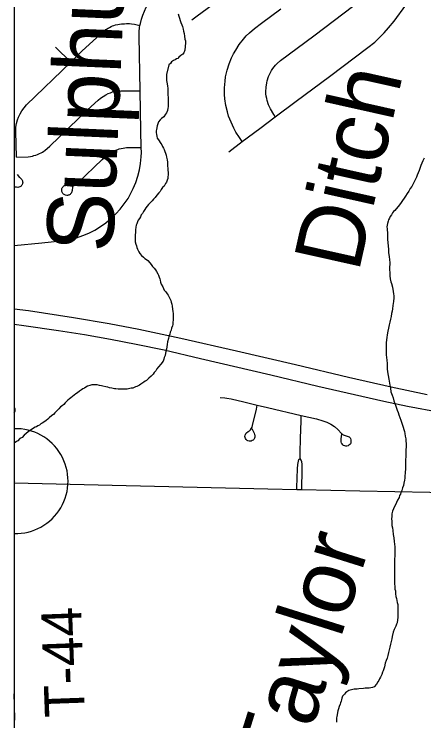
# Model space of a CAD drawing. Extents: x -16.6 to 83, y -37.7 to 22.
# Drawn here: x -8.605 to -8.024, y 15.112 to 16.114 of the extents above; entities that cross this region are included whole.
import ezdxf

# ---------------------------------------------------------------- set-up
doc = ezdxf.new("R2010")
doc.units = 0
for name, color, linetype in [('GM_X_Corporation', 7, 'Continuous'), ('GM_X_County_Road', 7, 'Continuous'), ('GM_X_Minor_River', 7, 'Continuous'), ('GM_X_Minor_River_Text', 7, 'Continuous'), ('GM_X_State_Route', 7, 'Continuous'), ('GM_X_Township_Road', 7, 'Continuous'), ('GM_X_Township_Road_Text', 7, 'Continuous'), ('GM_X_Unincorporated', 7, 'Continuous'), ('GM_X_Unincorporated_Location', 7, 'Continuous')]:
    doc.layers.add(name, color=color, linetype=linetype)

msp = doc.modelspace()

# ---------------------------------------------------------------- linework, layer by layer
at = {"layer": 'GM_X_Corporation'}
for points in [[(-8.6053, 19.6456), (-8.6053, 14.2529), (-1.8053, 14.2529)], [(-8.6053, 17.9641), (-8.6053, 14.2529), (-5.9797, 14.2529)]]:
    msp.add_lwpolyline(points, dxfattribs=at)
at = {"layer": 'GM_X_County_Road'}
for points in [[(-8.6053, 15.4499), (-8.4663, 15.4462), (-8.2456, 15.4412), (-8.2041, 15.4404)], [(-8.2041, 15.4404), (-8.1971, 15.4402), (-8.1151, 15.4385), (-8.0156, 15.4363), (-7.6675, 15.4289), (-7.6054, 15.4275), (-7.6015, 15.4274)]]:
    msp.add_lwpolyline(points, dxfattribs=at)
at = {"layer": 'GM_X_Minor_River'}
for points in [[(-8.3728, 16.1148), (-8.3717, 16.1114), (-8.3706, 16.1084), (-8.3695, 16.1053), (-8.3687, 16.1023), (-8.3672, 16.0992), (-8.3665, 16.0965), (-8.3653, 16.0931), (-8.365, 16.09), (-8.3642, 16.0866), (-8.3635, 16.0828), (-8.3631, 16.079), (-8.3624, 16.0763), (-8.3624, 16.0737), (-8.3632, 16.063), (-8.3644, 16.0596), (-8.3659, 16.0577), (-8.3686, 16.0554), (-8.3716, 16.0532), (-8.3732, 16.0513), (-8.3751, 16.0509), (-8.377, 16.0494), (-8.3793, 16.0483), (-8.3819, 16.0464), (-8.3835, 16.0445), (-8.3858, 16.0426), (-8.3889, 16.0289), (-8.3893, 16.0255), (-8.3889, 16.0201), (-8.3882, 16.0156), (-8.3878, 16.0121), (-8.3874, 16.0095), (-8.3871, 16.0053), (-8.3871, 16.0003), (-8.3867, 15.9958), (-8.3868, 15.9927), (-8.3868, 15.9904)], [(-8.3868, 15.9904), (-8.3868, 15.9874), (-8.3868, 15.9847), (-8.3868, 15.9828), (-8.3872, 15.9809), (-8.3876, 15.9775), (-8.3891, 15.9741), (-8.3903, 15.9722), (-8.393, 15.9688), (-8.396, 15.9665), (-8.3983, 15.9642), (-8.4006, 15.9616), (-8.4022, 15.9559), (-8.4033, 15.9505), (-8.4037, 15.9486), (-8.4037, 15.9464), (-8.4034, 15.9437), (-8.403, 15.941), (-8.4023, 15.9384), (-8.4004, 15.9361), (-8.397, 15.9307), (-8.3958, 15.9288), (-8.3947, 15.9265), (-8.3932, 15.9242), (-8.3924, 15.9223), (-8.3913, 15.9197), (-8.3905, 15.917), (-8.3898, 15.9143), (-8.3891, 15.9113), (-8.3883, 15.9078), (-8.3879, 15.9044), (-8.3876, 15.8991), (-8.3872, 15.8956), (-8.3872, 15.893), (-8.3869, 15.8899), (-8.3869, 15.8865), (-8.3873, 15.8838), (-8.3873, 15.8812), (-8.3881, 15.8789), (-8.3892, 15.8762), (-8.3904, 15.874), (-8.3923, 15.8705), (-8.3946, 15.8683), (-8.3965, 15.8656), (-8.398, 15.863), (-8.4, 15.8607), (-8.4026, 15.8577), (-8.4053, 15.8543), (-8.4076, 15.852), (-8.4095, 15.8497), (-8.4118, 15.8474), (-8.4145, 15.8444), (-8.4164, 15.8421), (-8.4183, 15.8395), (-8.4199, 15.8372), (-8.4218, 15.8342), (-8.4233, 15.8315), (-8.4249, 15.8296), (-8.426, 15.827), (-8.4275, 15.8243), (-8.4291, 15.822), (-8.4302, 15.8197), (-8.431, 15.8171), (-8.4322, 15.8148), (-8.4326, 15.8121), (-8.433, 15.8083), (-8.4333, 15.8057), (-8.4338, 15.8003), (-8.4338, 15.7981), (-8.4338, 15.7958), (-8.4338, 15.7935), (-8.4334, 15.7912), (-8.4327, 15.7882), (-8.4319, 15.7859), (-8.4312, 15.7832), (-8.4304, 15.7809), (-8.4293, 15.779), (-8.4285, 15.7771), (-8.427, 15.7748), (-8.4247, 15.7721), (-8.4217, 15.7695), (-8.4198, 15.7679), (-8.4175, 15.7664), (-8.4156, 15.7649), (-8.4126, 15.7614), (-8.4107, 15.7591), (-8.4088, 15.7564), (-8.4066, 15.7541), (-8.4047, 15.7518), (-8.4031, 15.7492), (-8.4013, 15.7461), (-8.4005, 15.7442), (-8.3994, 15.7412), (-8.3986, 15.7389), (-8.3983, 15.737), (-8.3975, 15.7343), (-8.3968, 15.7313), (-8.3945, 15.7274), (-8.3922, 15.7229), (-8.39, 15.7206), (-8.3881, 15.7179)], [(-8.0238, 15.9101), (-8.0254, 15.9063), (-8.0269, 15.9029), (-8.0281, 15.8994), (-8.0296, 15.8956), (-8.0308, 15.8926), (-8.0323, 15.8892), (-8.0335, 15.8858), (-8.0346, 15.8831), (-8.0358, 15.8804), (-8.0369, 15.8782), (-8.0381, 15.8755), (-8.0396, 15.8728), (-8.0412, 15.8698), (-8.0435, 15.8668), (-8.0454, 15.8634), (-8.0477, 15.8599), (-8.05, 15.8562), (-8.0519, 15.8531), (-8.0542, 15.8501), (-8.0561, 15.8471), (-8.0584, 15.844), (-8.0603, 15.8417), (-8.0634, 15.838), (-8.0653, 15.8357), (-8.0672, 15.8342), (-8.0684, 15.8323), (-8.0699, 15.8296), (-8.0718, 15.8273), (-8.073, 15.8251), (-8.0741, 15.8228), (-8.0749, 15.8205), (-8.0757, 15.8175), (-8.0761, 15.8152)], [(-8.0761, 15.8152), (-8.0765, 15.8125), (-8.0761, 15.8099), (-8.0761, 15.8076), (-8.0758, 15.8049), (-8.0754, 15.795), (-8.0751, 15.7901), (-8.0747, 15.7859), (-8.0743, 15.7805), (-8.074, 15.7756), (-8.0733, 15.7706), (-8.0729, 15.7661), (-8.0725, 15.7623), (-8.0725, 15.7592), (-8.0726, 15.7558), (-8.0726, 15.7516), (-8.0722, 15.7478), (-8.0722, 15.7432), (-8.0719, 15.739), (-8.0708, 15.7345), (-8.07, 15.7322), (-8.0685, 15.7272), (-8.0678, 15.7211), (-8.067, 15.7177), (-8.0667, 15.715), (-8.0667, 15.712), (-8.0671, 15.7066), (-8.0679, 15.7013), (-8.0683, 15.6964), (-8.0691, 15.693), (-8.0698, 15.6899), (-8.0702, 15.6857), (-8.0714, 15.6819), (-8.0722, 15.6777), (-8.0733, 15.6736), (-8.0741, 15.669), (-8.0753, 15.6648), (-8.0761, 15.6595), (-8.0768, 15.6557), (-8.0772, 15.6523), (-8.0776, 15.6481), (-8.0777, 15.6439), (-8.0777, 15.6412), (-8.0777, 15.6378), (-8.0777, 15.6348), (-8.0773, 15.631), (-8.077, 15.6275), (-8.0766, 15.6237), (-8.0763, 15.6191), (-8.0763, 15.6142), (-8.0759, 15.6111), (-8.0756, 15.607), (-8.0737, 15.5967), (-8.0733, 15.5936), (-8.0726, 15.591), (-8.0722, 15.5883), (-8.0718, 15.5864), (-8.0715, 15.5837), (-8.0707, 15.5788), (-8.0692, 15.5742), (-8.0677, 15.57), (-8.0666, 15.5658), (-8.0651, 15.562), (-8.064, 15.5586), (-8.0628, 15.5555), (-8.0617, 15.5528), (-8.0606, 15.5494), (-8.0595, 15.546), (-8.058, 15.5422), (-8.0565, 15.5383), (-8.0546, 15.533), (-8.0535, 15.5288), (-8.0523, 15.5254), (-8.0516, 15.5223), (-8.0508, 15.5197), (-8.0505, 15.5158), (-8.0497, 15.512), (-8.0494, 15.509), (-8.049, 15.5052), (-8.049, 15.5006), (-8.0494, 15.4964), (-8.0494, 15.4903), (-8.0495, 15.4865), (-8.0499, 15.4827), (-8.0499, 15.4789), (-8.0499, 15.4744), (-8.0503, 15.469), (-8.0507, 15.4648), (-8.0507, 15.4629), (-8.0511, 15.4599), (-8.0511, 15.4561), (-8.0515, 15.4534), (-8.0523, 15.4492), (-8.0531, 15.4458), (-8.0542, 15.4424), (-8.0554, 15.439), (-8.0566, 15.4359), (-8.0573, 15.4337), (-8.0585, 15.4318), (-8.0593, 15.4287), (-8.0612, 15.4253)], [(-8.3881, 15.7179), (-8.3869, 15.7156), (-8.3832, 15.708), (-8.3824, 15.706), (-8.3817, 15.703), (-8.3813, 15.7), (-8.3806, 15.6958), (-8.3802, 15.6927), (-8.3798, 15.69), (-8.3798, 15.6878), (-8.3795, 15.6855), (-8.3795, 15.6828), (-8.3795, 15.6801), (-8.3799, 15.6775), (-8.3803, 15.6744), (-8.3807, 15.6722), (-8.3818, 15.6691), (-8.3826, 15.6661), (-8.3838, 15.6634), (-8.3845, 15.6604), (-8.3857, 15.657), (-8.3865, 15.6543), (-8.3876, 15.6494), (-8.3884, 15.6459), (-8.3888, 15.6425), (-8.3892, 15.6391), (-8.39, 15.636), (-8.3904, 15.6334), (-8.3911, 15.63), (-8.3923, 15.6273), (-8.3931, 15.625), (-8.3938, 15.6224), (-8.3973, 15.6178), (-8.4007, 15.614), (-8.4027, 15.6114), (-8.4042, 15.6083), (-8.4065, 15.6061), (-8.408, 15.6038), (-8.4111, 15.6008), (-8.4141, 15.5981), (-8.4176, 15.5947), (-8.4195, 15.5936), (-8.4214, 15.5924), (-8.4256, 15.5894), (-8.4275, 15.5883), (-8.4294, 15.5872), (-8.4313, 15.5864), (-8.4332, 15.5857), (-8.4352, 15.5849), (-8.4371, 15.5841), (-8.4394, 15.5838), (-8.4413, 15.5834), (-8.4432, 15.583), (-8.4451, 15.5827), (-8.4489, 15.5823), (-8.4508, 15.5823), (-8.4527, 15.5823), (-8.4557, 15.5823), (-8.4576, 15.5827), (-8.4611, 15.5828), (-8.463, 15.5831), (-8.4649, 15.5835), (-8.4668, 15.5839), (-8.4698, 15.5843), (-8.4725, 15.5851), (-8.4751, 15.5859), (-8.4793, 15.5867), (-8.4812, 15.587), (-8.4843, 15.5878), (-8.4873, 15.5886), (-8.4892, 15.5886), (-8.4949, 15.5886), (-8.498, 15.5879), (-8.501, 15.5868), (-8.5037, 15.5853), (-8.5056, 15.5841), (-8.5079, 15.583), (-8.5098, 15.5815), (-8.5125, 15.5796), (-8.5152, 15.5773), (-8.5178, 15.5758), (-8.5201, 15.5739), (-8.5224, 15.572), (-8.5247, 15.5702), (-8.5266, 15.569), (-8.5293, 15.5668), (-8.5308, 15.5649), (-8.5328, 15.563), (-8.5347, 15.5607), (-8.5373, 15.5588), (-8.5393, 15.5573), (-8.5419, 15.5546), (-8.5446, 15.5516), (-8.5477, 15.549), (-8.5496, 15.5467), (-8.5519, 15.5452), (-8.5557, 15.5418), (-8.5576, 15.5399), (-8.5599, 15.538), (-8.563, 15.5357), (-8.5653, 15.5342)], [(-8.5653, 15.5342), (-8.5672, 15.5331), (-8.5695, 15.5316), (-8.5717, 15.5304), (-8.5737, 15.5293), (-8.5756, 15.5286), (-8.579, 15.5263), (-8.5813, 15.5248), (-8.5836, 15.5233), (-8.5855, 15.5218), (-8.5909, 15.5172), (-8.5939, 15.5138), (-8.597, 15.5123), (-8.6, 15.5093), (-8.6019, 15.5081), (-8.6053, 15.5059)], [(-8.0612, 15.4253), (-8.0643, 15.4185), (-8.0662, 15.4154), (-8.0673, 15.4128), (-8.0685, 15.4094), (-8.0693, 15.4056), (-8.0697, 15.4018), (-8.0701, 15.3987), (-8.0697, 15.3953), (-8.0697, 15.3919), (-8.0694, 15.3892), (-8.0686, 15.3861), (-8.0682, 15.3823), (-8.0675, 15.3762), (-8.0668, 15.3717), (-8.066, 15.3667), (-8.0657, 15.3625), (-8.0653, 15.3591), (-8.0653, 15.3557), (-8.0653, 15.3522), (-8.0654, 15.3488), (-8.0654, 15.3458), (-8.0658, 15.342), (-8.0658, 15.3382), (-8.0658, 15.3347), (-8.0658, 15.3321), (-8.0658, 15.329), (-8.0658, 15.326), (-8.0659, 15.3233), (-8.0659, 15.3203), (-8.0659, 15.3168), (-8.0655, 15.3134), (-8.0655, 15.3096), (-8.0656, 15.3062), (-8.0652, 15.3031), (-8.0652, 15.2989), (-8.0645, 15.2967), (-8.0641, 15.2925), (-8.0637, 15.2887), (-8.063, 15.2856), (-8.0622, 15.2826), (-8.0619, 15.2799), (-8.0611, 15.2772), (-8.0611, 15.2753), (-8.0608, 15.273), (-8.0608, 15.27), (-8.0608, 15.267), (-8.0608, 15.2631), (-8.0608, 15.2593), (-8.062, 15.251), (-8.0628, 15.2491), (-8.0639, 15.2464), (-8.0651, 15.2438), (-8.0662, 15.2415), (-8.0674, 15.2377), (-8.069, 15.232), (-8.0697, 15.2286), (-8.0705, 15.2248), (-8.0713, 15.2209), (-8.0721, 15.2168), (-8.0732, 15.213), (-8.074, 15.2092), (-8.0752, 15.205), (-8.0763, 15.2012), (-8.0775, 15.1978), (-8.0787, 15.194), (-8.0798, 15.189), (-8.081, 15.186), (-8.0818, 15.1833), (-8.0825, 15.1814), (-8.0837, 15.178), (-8.0856, 15.1742), (-8.0868, 15.1719), (-8.0879, 15.1693), (-8.0891, 15.1674), (-8.091, 15.1643), (-8.0944, 15.1602), (-8.0971, 15.1594), (-8.1017, 15.1587), (-8.1043, 15.1583), (-8.1074, 15.1583), (-8.1097, 15.158), (-8.1165, 15.1576), (-8.1188, 15.1573), (-8.1207, 15.1573), (-8.123, 15.1569), (-8.1249, 15.1565), (-8.1268, 15.1562), (-8.1303, 15.155), (-8.1333, 15.1531), (-8.1352, 15.152), (-8.1364, 15.1501), (-8.1394, 15.1471), (-8.1402, 15.1444), (-8.141, 15.1421), (-8.1414, 15.1399), (-8.1421, 15.1376), (-8.1429, 15.1357), (-8.1441, 15.1323), (-8.1452, 15.1292), (-8.146, 15.1266)], [(-8.146, 15.1266), (-8.1464, 15.1239), (-8.1472, 15.1209), (-8.1476, 15.1182), (-8.148, 15.1163), (-8.148, 15.1144), (-8.148, 15.1125), (-8.148, 15.1102)]]:
    msp.add_lwpolyline(points, dxfattribs=at)
at = {"layer": 'GM_X_State_Route'}
for points in [[(-8.6053, 15.6965), (-8.585, 15.694), (-8.521, 15.6843), (-8.4703, 15.6755), (-8.4285, 15.6676), (-8.3686, 15.6548), (-8.29, 15.6368), (-8.2063, 15.6175), (-8.1308, 15.5997), (-8.0704, 15.5859), (-8.0192, 15.5751)], [(-8.6053, 15.6746), (-8.5915, 15.6728), (-8.5422, 15.6659), (-8.5054, 15.6601), (-8.4686, 15.6536), (-8.432, 15.6465), (-8.3924, 15.6381), (-8.3409, 15.6262), (-8.2411, 15.6026), (-8.1746, 15.5869), (-8.0806, 15.5657), (-8.0471, 15.5586), (-8.0014, 15.5499)]]:
    msp.add_lwpolyline(points, dxfattribs=at)
at = {"layer": 'GM_X_Township_Road'}
for p, q in [((-8.5249, 16.0463), (-8.5465, 16.0672)), ((-8.3008, 15.9192), (-8.2818, 15.9335))]:
    msp.add_line(p, q, dxfattribs=at)
for points in [[(-8.4268, 16.0981), (-8.4262, 16.1012), (-8.4247, 16.1072), (-8.4228, 16.113), (-8.4205, 16.1187), (-8.4178, 16.1242), (-8.4146, 16.1295), (-8.4111, 16.1346), (-8.4073, 16.1393), (-8.4031, 16.1438), (-8.3985, 16.1479), (-8.3889, 16.1557), (-8.3692, 16.1709), (-8.3447, 16.19), (-8.3155, 16.2131), (-8.2188, 16.2892)], [(-8.353, 16.1062), (-8.3456, 16.1119), (-8.2678, 16.1694), (-8.2447, 16.1866)], [(-8.2348, 15.9686), (-8.2368, 15.972), (-8.2415, 15.9801), (-8.243, 15.9829), (-8.2442, 15.9858), (-8.2462, 15.9918), (-8.247, 15.9948), (-8.2476, 15.9979), (-8.248, 16.0011), (-8.2482, 16.0042), (-8.2479, 16.0105), (-8.247, 16.0168), (-8.2462, 16.0199), (-8.2442, 16.0258), (-8.2416, 16.0316), (-8.2401, 16.0343), (-8.2383, 16.037), (-8.2365, 16.0395), (-8.2344, 16.0419), (-8.2322, 16.0442), (-8.2274, 16.0483), (-8.1803, 16.0837), (-8.1232, 16.1266)], [(-8.2348, 15.9686), (-8.205, 15.9908), (-8.1578, 16.026), (-8.1035, 16.067), (-8.0937, 16.0747), (-8.0868, 16.081), (-8.0802, 16.0877), (-8.074, 16.0947), (-8.0663, 16.1045), (-8.0497, 16.1272)], [(-8.2818, 15.9335), (-8.2855, 15.9392), (-8.2906, 15.947), (-8.2936, 15.9524), (-8.2976, 15.9609), (-8.301, 15.9697), (-8.3028, 15.9757), (-8.3049, 15.9848), (-8.3062, 15.9942), (-8.3067, 16.0004), (-8.3067, 16.0098), (-8.3061, 16.0192), (-8.3052, 16.0254), (-8.3031, 16.0346), (-8.3004, 16.0436), (-8.2969, 16.0523), (-8.2941, 16.058), (-8.291, 16.0634), (-8.2858, 16.0712), (-8.2801, 16.0787), (-8.276, 16.0834), (-8.2715, 16.0878), (-8.2644, 16.0939), (-8.2545, 16.1015), (-8.227, 16.1219)], [(-8.5249, 16.0463), (-8.5229, 16.0482), (-8.5087, 16.0621), (-8.4885, 16.0808), (-8.4812, 16.0876), (-8.4773, 16.0909), (-8.4755, 16.0923), (-8.4742, 16.0931), (-8.4718, 16.0946), (-8.4701, 16.0955), (-8.4677, 16.0967), (-8.4657, 16.0976), (-8.4637, 16.0982), (-8.4613, 16.099), (-8.458, 16.0998), (-8.4556, 16.1001), (-8.4528, 16.1004), (-8.4489, 16.1007), (-8.446, 16.1009), (-8.4433, 16.1009), (-8.4414, 16.1008), (-8.439, 16.1006), (-8.4347, 16.0999), (-8.4268, 16.0981)], [(-8.4265, 16.0057), (-8.4281, 16.083), (-8.428, 16.0891), (-8.4273, 16.0952), (-8.4268, 16.0981)], [(-8.6019, 15.9115), (-8.6029, 15.948), (-8.6027, 15.9542), (-8.6018, 15.959), (-8.6005, 15.9644), (-8.599, 15.9684), (-8.5969, 15.9728), (-8.5944, 15.977), (-8.5911, 15.9814), (-8.5875, 15.9856), (-8.5249, 16.0463)], [(-8.6019, 15.9115), (-8.5852, 15.9121), (-8.5822, 15.9124), (-8.5793, 15.913), (-8.5772, 15.9136), (-8.5746, 15.9144), (-8.5721, 15.9153), (-8.5693, 15.9166), (-8.5671, 15.9176), (-8.565, 15.9187), (-8.5632, 15.9198), (-8.5617, 15.9209), (-8.5547, 15.927), (-8.5011, 15.9784), (-8.4861, 15.9923), (-8.4827, 15.995), (-8.4788, 15.9976), (-8.4751, 15.9999), (-8.4718, 16.0016), (-8.4687, 16.0029), (-8.4655, 16.0039), (-8.4627, 16.0045), (-8.4588, 16.005), (-8.454, 16.0054), (-8.4354, 16.0056), (-8.4265, 16.0057)], [(-8.4249, 15.9251), (-8.4254, 15.9494), (-8.4265, 16.0057)], [(-8.2818, 15.9335), (-8.2569, 15.9521), (-8.2348, 15.9686)], [(-8.6053, 15.7862), (-8.566, 15.7901), (-8.5351, 15.7935), (-8.5259, 15.795), (-8.5168, 15.7973), (-8.5078, 15.8002), (-8.4992, 15.8038), (-8.4908, 15.808), (-8.4828, 15.813), (-8.4752, 15.8184), (-8.4679, 15.8244), (-8.4612, 15.8309), (-8.4548, 15.8378), (-8.449, 15.8452), (-8.4437, 15.8529), (-8.4405, 15.8584), (-8.4363, 15.8668), (-8.4327, 15.8754), (-8.4298, 15.8844), (-8.4276, 15.8935), (-8.426, 15.9027), (-8.425, 15.9121), (-8.4248, 15.9183), (-8.4249, 15.9251)], [(-8.5223, 15.87), (-8.5226, 15.8679), (-8.5229, 15.8652), (-8.5231, 15.8638), (-8.5233, 15.8632), (-8.5236, 15.8621), (-8.5238, 15.8614), (-8.5241, 15.8608), (-8.5251, 15.8595), (-8.526, 15.8587), (-8.5268, 15.8581), (-8.5277, 15.8577), (-8.5287, 15.8575), (-8.5297, 15.8573), (-8.5304, 15.8573), (-8.5323, 15.8576), (-8.5334, 15.8579), (-8.5343, 15.8585), (-8.5352, 15.8592), (-8.536, 15.8601), (-8.5366, 15.861), (-8.5371, 15.862), (-8.5374, 15.8628), (-8.5375, 15.8634), (-8.5376, 15.8648), (-8.5376, 15.866), (-8.5374, 15.867), (-8.5369, 15.8681), (-8.5364, 15.869), (-8.5357, 15.8698), (-8.5348, 15.8706), (-8.5338, 15.8712), (-8.5325, 15.8715), (-8.5313, 15.8716), (-8.5301, 15.8715), (-8.5283, 15.8714), (-8.5269, 15.8711), (-8.5255, 15.8709), (-8.5243, 15.8708), (-8.523, 15.8708), (-8.5221, 15.8708), (-8.5212, 15.871), (-8.5202, 15.8712), (-8.5194, 15.8716), (-8.5187, 15.872), (-8.5178, 15.8725), (-8.515, 15.875), (-8.4804, 15.9081), (-8.4748, 15.913), (-8.4706, 15.9159), (-8.4683, 15.9175), (-8.4658, 15.9189), (-8.4634, 15.9201), (-8.4609, 15.9212), (-8.4595, 15.9218), (-8.4572, 15.9227), (-8.4561, 15.9231), (-8.4534, 15.9238), (-8.4508, 15.9244), (-8.4482, 15.9248), (-8.4457, 15.925), (-8.4435, 15.925), (-8.4298, 15.9251), (-8.4249, 15.9251)], [(-8.6011, 15.887), (-8.599, 15.8844), (-8.598, 15.8833), (-8.5974, 15.8827), (-8.5969, 15.8823), (-8.5957, 15.8812), (-8.5945, 15.8798), (-8.5938, 15.8787), (-8.5935, 15.8779), (-8.5932, 15.8768), (-8.593, 15.8757), (-8.5932, 15.8746), (-8.5933, 15.8738), (-8.5937, 15.8728), (-8.5941, 15.8719), (-8.5946, 15.8711), (-8.5954, 15.8704), (-8.5961, 15.8698), (-8.5972, 15.8692), (-8.5986, 15.8688), (-8.6002, 15.8686), (-8.6019, 15.8688), (-8.6034, 15.8691), (-8.6044, 15.8696), (-8.605, 15.8701), (-8.6053, 15.8704)], [(-8.3129, 15.5707), (-8.3065, 15.5702), (-8.3035, 15.5698), (-8.2974, 15.5686), (-8.2792, 15.5643), (-8.2603, 15.5598)], [(-8.6053, 15.5489), (-8.6051, 15.549), (-8.6043, 15.5502), (-8.6039, 15.5513), (-8.6037, 15.5528), (-8.6038, 15.554), (-8.6042, 15.5554), (-8.6048, 15.5565), (-8.6053, 15.557)], [(-8.2682, 15.5268), (-8.2649, 15.52), (-8.2641, 15.5183), (-8.2638, 15.5171), (-8.2637, 15.5158), (-8.2638, 15.5143), (-8.2642, 15.5128), (-8.265, 15.5113), (-8.2661, 15.5103), (-8.2674, 15.5095), (-8.2689, 15.5088), (-8.2706, 15.5086), (-8.272, 15.5087), (-8.2736, 15.5092), (-8.2749, 15.5099), (-8.2759, 15.5109), (-8.2769, 15.5123), (-8.2776, 15.514), (-8.2778, 15.5153), (-8.2776, 15.5171), (-8.2772, 15.5183), (-8.2766, 15.5195), (-8.2754, 15.5208), (-8.2733, 15.5223), (-8.2713, 15.5236), (-8.27, 15.525), (-8.2685, 15.5272), (-8.2678, 15.5286), (-8.2669, 15.5308), (-8.2615, 15.5543), (-8.2603, 15.5598)], [(-8.2603, 15.5598), (-8.246, 15.5564), (-8.1981, 15.5453)], [(-8.1997, 15.4842), (-8.1997, 15.488), (-8.1995, 15.4923), (-8.1989, 15.5129), (-8.1983, 15.5373), (-8.1981, 15.5453)], [(-8.1981, 15.5453), (-8.1765, 15.5402), (-8.1675, 15.5378), (-8.1616, 15.5357), (-8.1588, 15.5344), (-8.1561, 15.5329), (-8.151, 15.5294), (-8.1463, 15.5253), (-8.1408, 15.5195), (-8.1394, 15.5185), (-8.1384, 15.5179), (-8.1343, 15.5163), (-8.1314, 15.5153), (-8.1299, 15.5147), (-8.1288, 15.5137), (-8.1281, 15.5125), (-8.1275, 15.5106), (-8.1274, 15.5092), (-8.1274, 15.5078), (-8.1277, 15.5063), (-8.1281, 15.5051), (-8.129, 15.5039), (-8.1303, 15.5029), (-8.1315, 15.5023), (-8.1332, 15.5018), (-8.1348, 15.5018), (-8.1362, 15.5021), (-8.1379, 15.5028), (-8.1389, 15.5037), (-8.14, 15.5049), (-8.1408, 15.5061), (-8.1412, 15.5076), (-8.1414, 15.5091), (-8.1413, 15.512), (-8.1404, 15.5185)], [(-8.2041, 15.4404), (-8.204, 15.443), (-8.2034, 15.4693), (-8.2029, 15.4757), (-8.2021, 15.4803), (-8.2012, 15.4827), (-8.1997, 15.4842)], [(-8.1971, 15.4402), (-8.197, 15.4436), (-8.1965, 15.4658), (-8.1967, 15.4747), (-8.1968, 15.4761), (-8.1973, 15.4794), (-8.198, 15.4819), (-8.1997, 15.4842)], [(-8.6043, 15.1132), (-8.6048, 15.1349), (-8.6053, 15.1503)]]:
    msp.add_lwpolyline(points, dxfattribs=at)
at = {"layer": 'GM_X_Unincorporated'}
msp.add_line((-8.6053, 15.5265), (-8.6053, 15.3777), dxfattribs=at)
msp.add_arc((-8.6032, 15.4521), 0.0744, 268.4449, 91.5551, dxfattribs=at)
at = {"layer": 'GM_X_Unincorporated_Location'}
msp.add_line((-8.6032, 15.4521), (-8.6032, 15.4521), dxfattribs=at)

# ---------------------------------------------------------------- texts
at = {"layer": 'GM_X_Minor_River_Text'}
for s, rotation, p in [('Sulphur', 87.5092, (-8.4653, 15.7753)), ('Ditch', 77.4171, (-8.1167, 15.7464)), ('Taylor', 72.5574, (-8.2056, 15.0261))]:
    msp.add_text(s, height=0.09476, rotation=rotation, dxfattribs=at).set_placement(p)
at = {"layer": 'GM_X_Township_Road_Text'}
msp.add_text('T-44', height=0.05682, rotation=92.0961, dxfattribs=at).set_placement((-8.5047, 15.1184))

doc.saveas('drawing.dxf')
